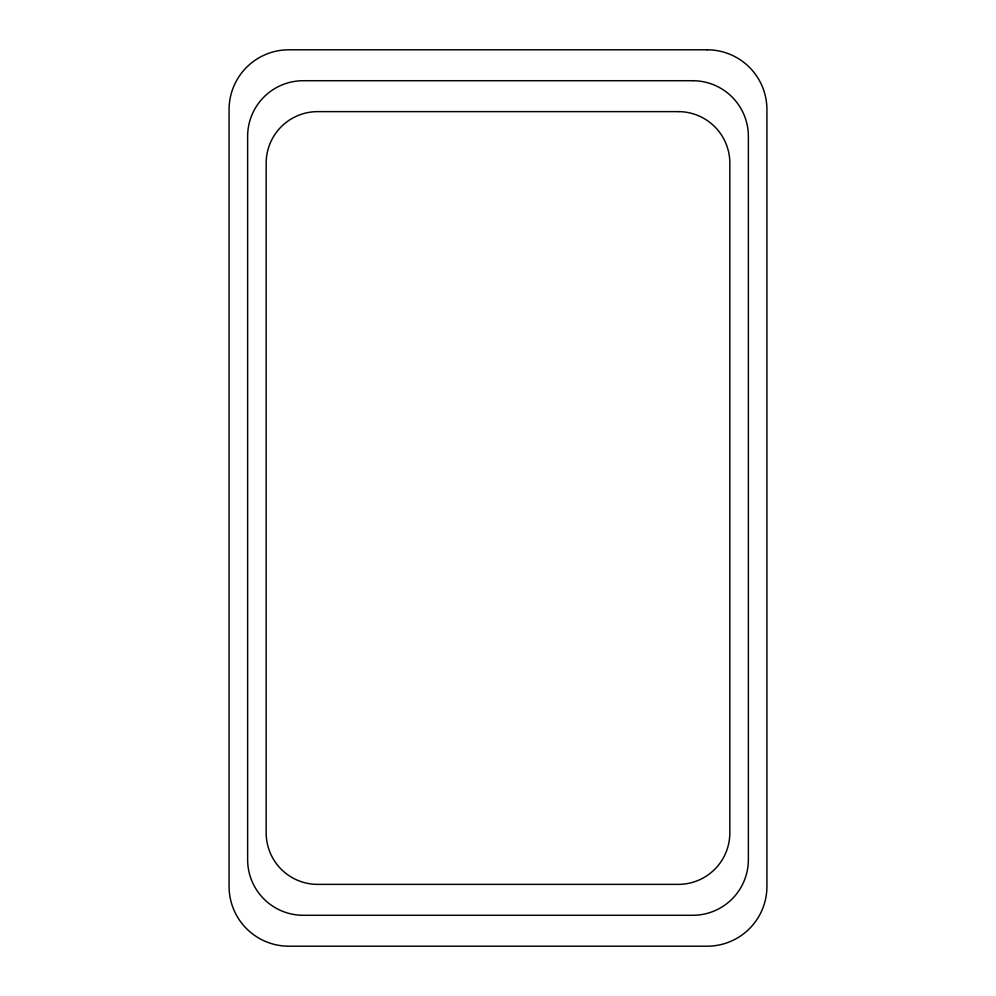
<?xml version="1.0" encoding="UTF-8"?>
<svg xmlns="http://www.w3.org/2000/svg" width="996" height="996" viewBox="0 0 996 996"><rect width="100%" height="100%" fill="white"/><g stroke="black" fill="none" stroke-linecap="round" stroke-linejoin="round"><path stroke-width="1.49" d="M707.16 49.8L288.84 49.8A59.76 59.76 0 0 0 229.08 109.56L229.08 886.44A59.76 59.76 0 0 0 288.84 946.2L707.16 946.2A59.76 59.76 0 0 0 766.92 886.44L766.92 109.56A59.76 59.76 0 0 0 707.16 49.8M692.73 80.713L303.27 80.713A55.639 55.639 0 0 0 247.631 136.352L247.631 859.648A55.639 55.639 0 0 0 303.27 915.287L692.73 915.287A55.639 55.639 0 0 0 748.37 859.648L748.37 136.352A55.639 55.639 0 0 0 692.73 80.713M678.313 111.627L317.687 111.627A51.518 51.518 0 0 0 266.169 163.132L266.169 832.868A51.518 51.518 0 0 0 317.687 884.373L678.313 884.373A51.518 51.518 0 0 0 729.831 832.868L729.831 163.132A51.518 51.518 0 0 0 678.313 111.627"/></g></svg>
